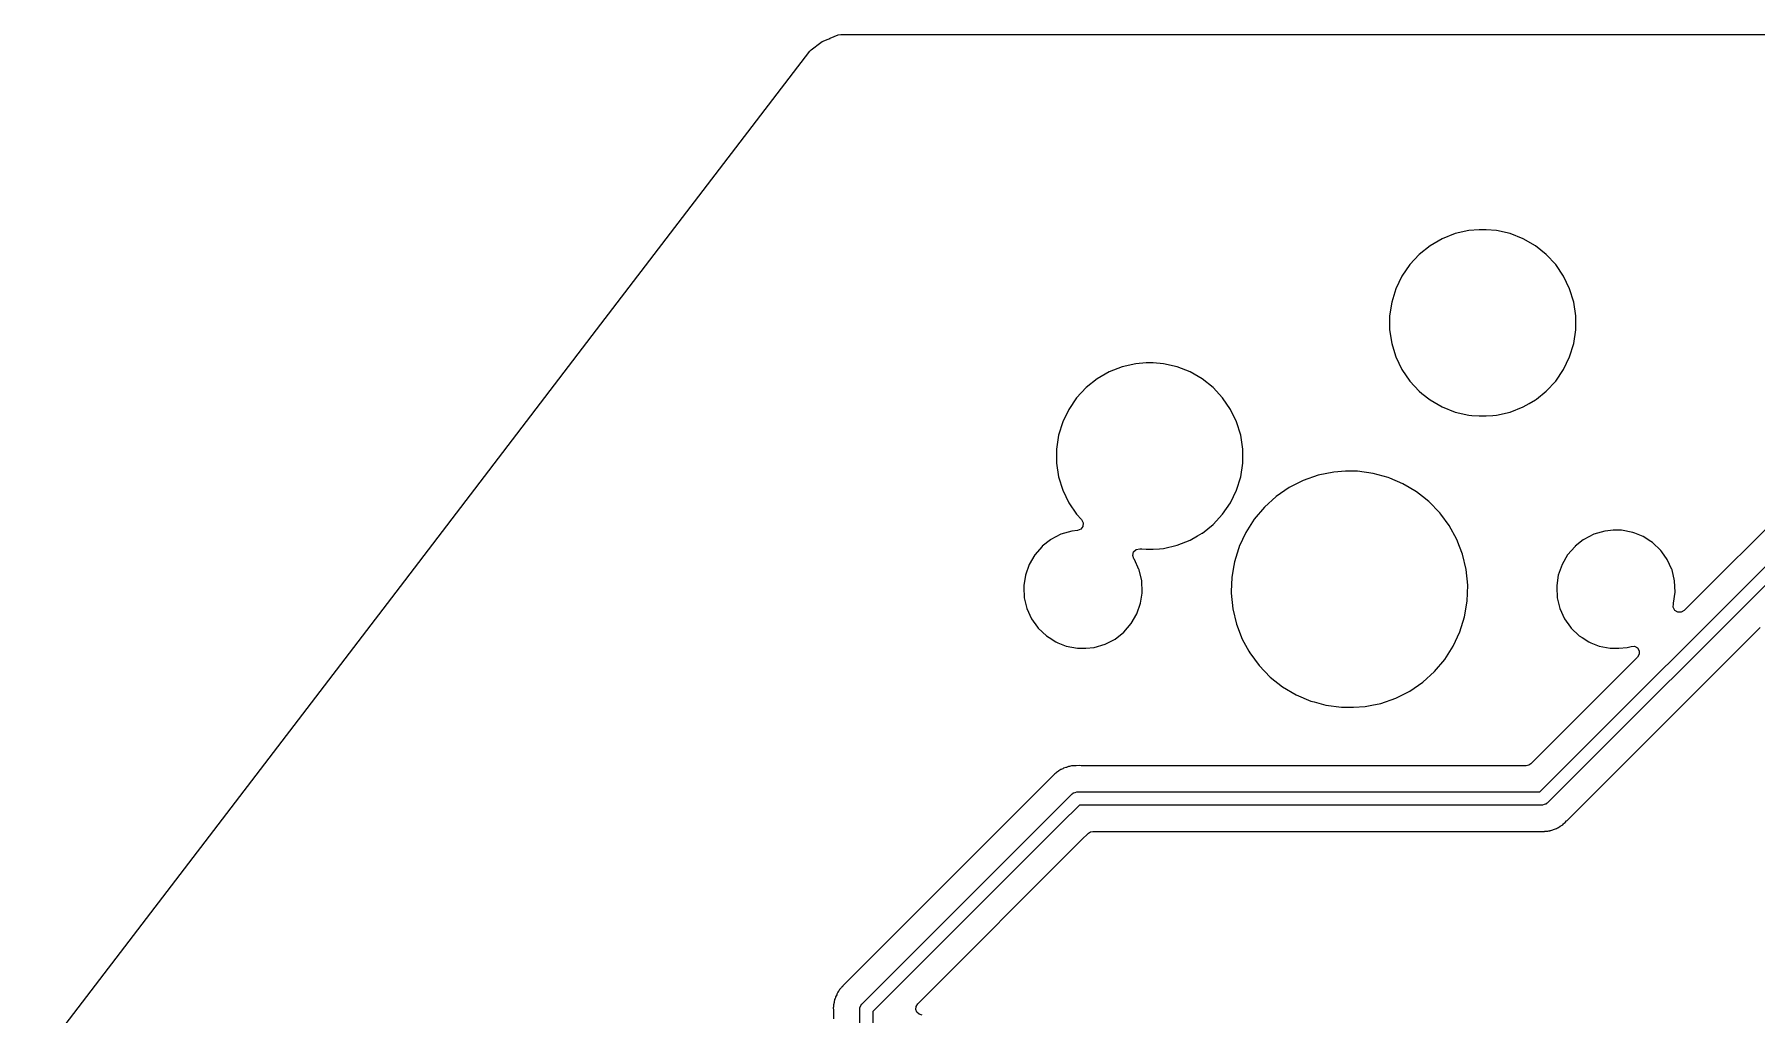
# Model space of a CAD drawing. Extents: x 51 to 201, y -153 to -28.
# Drawn here: x 51.13 to 83.96, y -46.21 to -27.52 of the extents above; entities that cross this region are included whole.
import ezdxf

# ---------------------------------------------------------------- set-up
doc = ezdxf.new("R2010")
doc.units = 0
doc.layers.add('BLACK', color=7, linetype='CONTINUOUS')

msp = doc.modelspace()

# ---------------------------------------------------------------- linework, layer by layer
at = {"layer": 'BLACK', "linetype": 'CONTINUOUS'}
for p, q in [((66.2991, -27.5947), (66.4534, -27.5308)), ((66.4534, -27.5308), (66.5009, -27.5214)), ((66.5009, -27.5214), (195.437, -27.5214)), ((61.8482, -33.1531), (65.913, -27.8377)), ((65.913, -27.8377), (65.9359, -27.8147)), ((65.9359, -27.8147), (66.1193, -27.6738)), ((66.1193, -27.6738), (66.1474, -27.6576)), ((66.1474, -27.6576), (66.2597, -27.6111)), ((66.2597, -27.6111), (66.2605, -27.6109)), ((66.2605, -27.6109), (66.281, -27.6022)), ((66.281, -27.6022), (66.2841, -27.601)), ((66.2841, -27.601), (66.2972, -27.5959)), ((66.2972, -27.5959), (66.2991, -27.5947)), ((77.9675, -31.4158), (77.737, -31.5489)), ((78.2152, -31.3186), (77.9675, -31.4158)), ((78.4746, -31.2594), (78.2152, -31.3186)), ((78.6736, -31.2445), (78.4746, -31.2594)), ((78.8064, -31.2445), (78.6736, -31.2445)), ((78.6736, -31.2445), (78.6736, -31.2445)), ((79.0054, -31.2594), (78.8064, -31.2445)), ((78.8064, -31.2445), (78.8064, -31.2445)), ((79.2648, -31.3186), (79.0054, -31.2594)), ((79.5125, -31.4158), (79.2648, -31.3186)), ((79.743, -31.5489), (79.5125, -31.4158)), ((77.529, -31.7148), (77.348, -31.9099)), ((77.737, -31.5489), (77.529, -31.7148)), ((79.951, -31.7148), (79.743, -31.5489)), ((80.132, -31.9099), (79.951, -31.7148)), ((79.951, -31.7148), (79.951, -31.7148)), ((77.1981, -32.1298), (77.0826, -32.3695)), ((77.348, -31.9099), (77.1981, -32.1298)), ((80.2819, -32.1298), (80.132, -31.9099)), ((80.3974, -32.3695), (80.2819, -32.1298)), ((77.0826, -32.3695), (77.0042, -32.6238)), ((80.4758, -32.6238), (80.3974, -32.3695)), ((88.7327, -32.3527), (82.5799, -38.5055)), ((77.0042, -32.6238), (76.9645, -32.8869)), ((79.8282, -41.965), (89.1116, -32.6816)), ((80.5155, -32.8869), (80.4758, -32.6238)), ((58.1062, -38.0462), (61.8482, -33.1531)), ((76.9645, -32.8869), (76.9645, -33.1531)), ((76.9645, -33.1531), (77.0042, -33.4162)), ((89.2518, -32.895), (79.9684, -42.1784)), ((80.4758, -33.4162), (80.5155, -33.1531)), ((80.5155, -33.1531), (80.5155, -32.8869)), ((77.0042, -33.4162), (77.0169, -33.4575)), ((77.0169, -33.4575), (77.0826, -33.6705)), ((80.3974, -33.6705), (80.4758, -33.4162)), ((72.1246, -33.7994), (71.8652, -33.8586)), ((72.3236, -33.7845), (72.1246, -33.7994)), ((72.4564, -33.7845), (72.3236, -33.7845)), ((72.3236, -33.7845), (72.3236, -33.7845)), ((72.6554, -33.7994), (72.4564, -33.7845)), ((72.4564, -33.7845), (72.4564, -33.7845)), ((72.9148, -33.8586), (72.6554, -33.7994)), ((77.0826, -33.6705), (77.1981, -33.9102)), ((80.2819, -33.9102), (80.3974, -33.6705)), ((71.387, -34.0889), (71.179, -34.2548)), ((71.6175, -33.9558), (71.387, -34.0889)), ((71.8652, -33.8586), (71.6175, -33.9558)), ((73.1625, -33.9558), (72.9148, -33.8586)), ((73.393, -34.0889), (73.1625, -33.9558)), ((73.601, -34.2548), (73.393, -34.0889)), ((77.1981, -33.9102), (77.348, -34.1301)), ((77.348, -34.1301), (77.529, -34.3252)), ((79.951, -34.3252), (80.132, -34.1301)), ((80.132, -34.1301), (80.2819, -33.9102)), ((70.998, -34.4499), (70.8481, -34.6698)), ((71.179, -34.2548), (70.998, -34.4499)), ((73.782, -34.4499), (73.601, -34.2548)), ((73.9319, -34.6698), (73.782, -34.4499)), ((77.529, -34.3252), (77.5802, -34.3661)), ((77.5802, -34.3661), (77.737, -34.4911)), ((79.7663, -34.4725), (79.951, -34.3252)), ((70.8481, -34.6698), (70.7326, -34.9095)), ((74.0474, -34.9095), (73.9319, -34.6698)), ((77.737, -34.4911), (77.9675, -34.6242)), ((77.9675, -34.6242), (77.9675, -34.6242)), ((77.9675, -34.6242), (78.2152, -34.7214)), ((78.2152, -34.7214), (78.4746, -34.7806)), ((78.4746, -34.7806), (78.5315, -34.7849)), ((78.5315, -34.7849), (78.6736, -34.7955)), ((78.6736, -34.7955), (78.6736, -34.7955)), ((78.6736, -34.7955), (78.8064, -34.7955)), ((78.8064, -34.7955), (78.9308, -34.7862)), ((78.8064, -34.7955), (78.8064, -34.7955)), ((78.9308, -34.7862), (79.0054, -34.7806)), ((79.0054, -34.7806), (79.2648, -34.7214)), ((79.2648, -34.7214), (79.5125, -34.6242)), ((79.5125, -34.6242), (79.6239, -34.5599)), ((79.6239, -34.5599), (79.743, -34.4911)), ((79.743, -34.4911), (79.7663, -34.4725)), ((70.7326, -34.9095), (70.6542, -35.1638)), ((74.1258, -35.1638), (74.0474, -34.9095)), ((70.6542, -35.1638), (70.6145, -35.4269)), ((70.6145, -35.4269), (70.6145, -35.6931)), ((74.1655, -35.4269), (74.1258, -35.1638)), ((74.1655, -35.6931), (74.1655, -35.4269)), ((70.6145, -35.6931), (70.6542, -35.9562)), ((74.1258, -35.9562), (74.1655, -35.6931)), ((70.6542, -35.9562), (70.7326, -36.2105)), ((74.0474, -36.2105), (74.1258, -35.9562)), ((75.3195, -36.0234), (75.0505, -36.1593)), ((75.6041, -35.9246), (75.3195, -36.0234)), ((75.8994, -35.8646), (75.6041, -35.9246)), ((76.1248, -35.8495), (75.8994, -35.8646)), ((76.3507, -35.8495), (76.1248, -35.8495)), ((76.1248, -35.8495), (76.1248, -35.8495)), ((76.6493, -35.8897), (76.3507, -35.8495)), ((76.9399, -35.9693), (76.6493, -35.8897)), ((76.6493, -35.8897), (76.6493, -35.8897)), ((76.6493, -35.8897), (76.6493, -35.8897)), ((76.9664, -35.9805), (76.9399, -35.9693)), ((77.2173, -36.0869), (76.9664, -35.9805)), ((77.3396, -36.1593), (77.2173, -36.0869)), ((70.7326, -36.2105), (70.8481, -36.4502)), ((73.9319, -36.4502), (74.0474, -36.2105)), ((74.8021, -36.3299), (74.5787, -36.532)), ((75.0505, -36.1593), (74.8021, -36.3299)), ((77.4765, -36.2404), (77.3396, -36.1593)), ((77.5897, -36.3299), (77.4765, -36.2404)), ((77.713, -36.4272), (77.5897, -36.3299)), ((77.9224, -36.6438), (77.713, -36.4272)), ((70.8481, -36.4502), (70.998, -36.6701)), ((70.998, -36.6701), (71.0923, -36.7718)), ((73.601, -36.8652), (73.782, -36.6701)), ((73.782, -36.6701), (73.9319, -36.4502)), ((74.3841, -36.7621), (74.222, -37.016)), ((74.5787, -36.532), (74.3841, -36.7621)), ((77.9419, -36.6701), (77.9224, -36.6438)), ((78.1012, -36.8863), (77.9419, -36.6701)), ((70.6998, -37.0504), (70.5087, -37.1489)), ((70.906, -36.9898), (70.6998, -37.0504)), ((71.0132, -36.9796), (70.906, -36.9898)), ((71.0766, -36.9548), (71.0132, -36.9796)), ((71.1173, -36.9003), (71.0766, -36.9548)), ((71.0923, -36.7718), (71.1231, -36.8325)), ((71.1231, -36.8325), (71.1173, -36.9003)), ((73.1625, -37.1642), (73.3032, -37.0829)), ((73.3032, -37.0829), (73.393, -37.0311)), ((73.393, -37.0311), (73.397, -37.0279)), ((73.397, -37.0279), (73.601, -36.8652)), ((74.222, -37.016), (74.0965, -37.2866)), ((78.246, -37.1506), (78.1012, -36.8863)), ((80.8598, -37.0504), (80.6687, -37.1489)), ((81.066, -36.9898), (80.8598, -37.0504)), ((81.1262, -36.9841), (81.066, -36.9898)), ((81.2264, -36.9745), (81.1262, -36.9841)), ((81.3875, -36.9745), (81.2264, -36.9745)), ((81.5985, -37.0152), (81.3875, -36.9745)), ((81.6383, -37.0311), (81.5985, -37.0152)), ((81.5985, -37.0152), (81.5985, -37.0152)), ((81.5985, -37.0152), (81.5985, -37.0152)), ((81.7981, -37.0951), (81.6383, -37.0311)), ((81.9461, -37.1902), (81.7981, -37.0951)), ((70.3398, -37.2817), (70.199, -37.4442)), ((70.3424, -37.2797), (70.3398, -37.2817)), ((70.4974, -37.1578), (70.3424, -37.2797)), ((70.5087, -37.1489), (70.4974, -37.1578)), ((72.0672, -37.4564), (72.083, -37.389)), ((72.083, -37.389), (72.1325, -37.3406)), ((72.1325, -37.3406), (72.2003, -37.3263)), ((72.2003, -37.3263), (72.2435, -37.3295)), ((72.2435, -37.3295), (72.3236, -37.3355)), ((72.3236, -37.3355), (72.3236, -37.3355)), ((72.3236, -37.3355), (72.4564, -37.3355)), ((72.4564, -37.3355), (72.5808, -37.3262)), ((72.4564, -37.3355), (72.4564, -37.3355)), ((72.5808, -37.3262), (72.6554, -37.3206)), ((72.6554, -37.3206), (72.9148, -37.2614)), ((72.9148, -37.2614), (73.1625, -37.1642)), ((74.0837, -37.3263), (74.0059, -37.5771)), ((74.0952, -37.2893), (74.0837, -37.3263)), ((74.0965, -37.2866), (74.0952, -37.2893)), ((78.2984, -37.2866), (78.246, -37.1506)), ((78.3543, -37.4317), (78.2984, -37.2866)), ((80.4998, -37.2817), (80.359, -37.4442)), ((80.5024, -37.2797), (80.4998, -37.2817)), ((80.6574, -37.1578), (80.5024, -37.2797)), ((80.6687, -37.1489), (80.6574, -37.1578)), ((81.9789, -37.2113), (81.9461, -37.1902)), ((82.1345, -37.3596), (81.9789, -37.2113)), ((82.1532, -37.3859), (82.1345, -37.3596)), ((82.2591, -37.5347), (82.1532, -37.3859)), ((70.0916, -37.6303), (70.0212, -37.8334)), ((70.199, -37.4442), (70.0916, -37.6303)), ((72.09, -37.5218), (72.0672, -37.4564)), ((72.0991, -37.5347), (72.09, -37.5218)), ((72.186, -37.7248), (72.0991, -37.5347)), ((72.1884, -37.7302), (72.186, -37.7248)), ((72.2391, -37.9391), (72.1884, -37.7302)), ((73.9821, -37.7183), (73.9558, -37.8742)), ((74.0059, -37.5771), (73.9821, -37.7183)), ((78.4241, -37.7248), (78.3543, -37.4317)), ((78.4543, -38.0246), (78.4241, -37.7248)), ((80.2516, -37.6303), (80.1812, -37.8334)), ((80.359, -37.4442), (80.2516, -37.6303)), ((82.346, -37.7248), (82.2591, -37.5347)), ((82.3484, -37.7302), (82.346, -37.7248)), ((82.3991, -37.9391), (82.3484, -37.7302)), ((51.1306, -47.1679), (58.1062, -38.0462)), ((69.9932, -38.0283), (69.9907, -38.0462)), ((69.9907, -38.0462), (69.9914, -38.0622)), ((69.9914, -38.0622), (70.0009, -38.2609)), ((70.0212, -37.8334), (69.9932, -38.0283)), ((72.2493, -38.1538), (72.2391, -37.9391)), ((73.9558, -37.8742), (73.9467, -38.1457)), ((78.4442, -38.3258), (78.4543, -38.0246)), ((80.1532, -38.0283), (80.1507, -38.0462)), ((80.1507, -38.0462), (80.1514, -38.0622)), ((80.1514, -38.0622), (80.1609, -38.2609)), ((80.1812, -37.8334), (80.1532, -38.0283)), ((82.4093, -38.1538), (82.3991, -37.9391)), ((70.0009, -38.2609), (70.0516, -38.4698)), ((72.1484, -38.5697), (72.2188, -38.3666)), ((72.2188, -38.3666), (72.2462, -38.1754)), ((72.2462, -38.1754), (72.2493, -38.1538)), ((73.9467, -38.1457), (73.9457, -38.1754)), ((73.9457, -38.1754), (73.9759, -38.4752)), ((78.3941, -38.6229), (78.4442, -38.3258)), ((80.1609, -38.2609), (80.2116, -38.4698)), ((82.3708, -38.443), (82.375, -38.3773)), ((82.375, -38.3773), (82.3787, -38.3666)), ((82.3787, -38.3666), (82.4093, -38.1538)), ((70.0516, -38.4698), (70.1409, -38.6653)), ((70.1409, -38.6653), (70.2536, -38.8236)), ((72.041, -38.7558), (72.1484, -38.5697)), ((73.9759, -38.4752), (74.0457, -38.7683)), ((78.3048, -38.9107), (78.3941, -38.6229)), ((80.2116, -38.4698), (80.3009, -38.6653)), ((80.3009, -38.6653), (80.4136, -38.8236)), ((82.4009, -38.5017), (82.3708, -38.443)), ((82.4567, -38.5366), (82.4009, -38.5017)), ((82.5226, -38.538), (82.4567, -38.5366)), ((82.5799, -38.5055), (82.5226, -38.538)), ((70.2536, -38.8236), (70.2655, -38.8404)), ((70.2655, -38.8404), (70.4211, -38.9887)), ((70.4211, -38.9887), (70.4734, -39.0223)), ((70.4734, -39.0223), (70.6019, -39.1049)), ((71.5402, -39.1496), (71.7313, -39.0511)), ((71.7313, -39.0511), (71.9002, -38.9183)), ((71.9002, -38.9183), (72.041, -38.7558)), ((74.0457, -38.7683), (74.154, -39.0494)), ((74.154, -39.0494), (74.2806, -39.2805)), ((78.178, -39.184), (78.3048, -38.9107)), ((80.3473, -42.5073), (84.0267, -38.8279)), ((80.4136, -38.8236), (80.4255, -38.8404)), ((80.4255, -38.8404), (80.5811, -38.9887)), ((80.5811, -38.9887), (80.6334, -39.0223)), ((80.6334, -39.0223), (80.7619, -39.1049)), ((70.6019, -39.1049), (70.642, -39.121)), ((70.642, -39.121), (70.8015, -39.1848)), ((70.8015, -39.1848), (71.0125, -39.2255)), ((71.0125, -39.2255), (71.1736, -39.2255)), ((71.1736, -39.2255), (71.334, -39.2102)), ((71.1736, -39.2255), (71.1736, -39.2255)), ((71.334, -39.2102), (71.5402, -39.1496)), ((74.2806, -39.2805), (74.2988, -39.3137)), ((74.2988, -39.3137), (74.4776, -39.5562)), ((78.0159, -39.4379), (78.178, -39.184)), ((81.6902, -39.3952), (79.6572, -41.4282)), ((80.7619, -39.1049), (80.802, -39.121)), ((80.802, -39.121), (80.9615, -39.1848)), ((80.9615, -39.1848), (81.1725, -39.2255)), ((81.1725, -39.2255), (81.3336, -39.2255)), ((81.3336, -39.2255), (81.494, -39.2102)), ((81.3336, -39.2255), (81.3336, -39.2255)), ((81.494, -39.2102), (81.5676, -39.1886)), ((81.5676, -39.1886), (81.6323, -39.1872)), ((81.6323, -39.1872), (81.6889, -39.2186)), ((81.6889, -39.2186), (81.722, -39.2743)), ((81.7224, -39.3391), (81.6902, -39.3952)), ((81.722, -39.2743), (81.7224, -39.3391)), ((74.4776, -39.5562), (74.687, -39.7728)), ((77.5979, -39.8701), (77.8213, -39.668)), ((77.8213, -39.668), (78.0159, -39.4379)), ((74.687, -39.7728), (74.9235, -39.9596)), ((74.9235, -39.9596), (75.1827, -40.1131)), ((77.0805, -40.1766), (77.3495, -40.0407)), ((77.3495, -40.0407), (77.5979, -39.8701)), ((75.1827, -40.1131), (75.4601, -40.2307)), ((75.4601, -40.2307), (75.4601, -40.2307)), ((75.4601, -40.2307), (75.4601, -40.2307)), ((75.4601, -40.2307), (75.5242, -40.2483)), ((75.5242, -40.2483), (75.7507, -40.3103)), ((75.7507, -40.3103), (76.0493, -40.3505)), ((76.0493, -40.3505), (76.2752, -40.3505)), ((76.2752, -40.3505), (76.5006, -40.3354)), ((76.2752, -40.3505), (76.2752, -40.3505)), ((76.5006, -40.3354), (76.624, -40.3103)), ((76.624, -40.3103), (76.7959, -40.2754)), ((76.7959, -40.2754), (77.0805, -40.1766)), ((70.5327, -41.6727), (70.1399, -42.0655)), ((70.5406, -41.6641), (70.5327, -41.6727)), ((70.5684, -41.6304), (70.5406, -41.6641)), ((70.5846, -41.6186), (70.5684, -41.6304)), ((70.5994, -41.606), (70.5846, -41.6186)), ((70.6136, -41.5918), (70.5994, -41.606)), ((70.6512, -41.5696), (70.6136, -41.5918)), ((70.6609, -41.5632), (70.6512, -41.5696)), ((70.6963, -41.5375), (70.6609, -41.5632)), ((70.7029, -41.5349), (70.6963, -41.5375)), ((70.7149, -41.5301), (70.7029, -41.5349)), ((70.7324, -41.5216), (70.7149, -41.5301)), ((70.7496, -41.5114), (70.7324, -41.5216)), ((70.7915, -41.4992), (70.7496, -41.5114)), ((70.8026, -41.4954), (70.7915, -41.4992)), ((70.8432, -41.4793), (70.8026, -41.4954)), ((70.8631, -41.4768), (70.8432, -41.4793)), ((70.8821, -41.4729), (70.8631, -41.4768)), ((70.9014, -41.4673), (70.8821, -41.4729)), ((70.945, -41.4659), (70.9014, -41.4673)), ((70.9567, -41.465), (70.945, -41.4659)), ((70.9606, -41.4645), (70.9567, -41.465)), ((70.9882, -41.4645), (70.9606, -41.4645)), ((70.9921, -41.4644), (70.9882, -41.4645)), ((71.0622, -41.4622), (70.9921, -41.4644)), ((71.0827, -41.4645), (71.0622, -41.4622)), ((79.5695, -41.4645), (71.0827, -41.4645)), ((79.617, -41.4551), (79.5695, -41.4645)), ((79.6572, -41.4282), (79.617, -41.4551)), ((70.5216, -42.3916), (70.9116, -42.0016)), ((70.9116, -42.0016), (70.9295, -41.9882)), ((70.9295, -41.9882), (70.9324, -41.9848)), ((70.9324, -41.9848), (70.935, -41.9841)), ((70.935, -41.9841), (70.9401, -41.9803)), ((70.9401, -41.9803), (70.9703, -41.9737)), ((70.9703, -41.9737), (71, -41.965)), ((71, -41.965), (79.8282, -41.965)), ((70.1399, -42.0655), (66.6062, -45.5992)), ((70.1399, -42.0655), (70.1399, -42.0655)), ((71.0518, -42.215), (70.6984, -42.5684)), ((79.88, -42.215), (71.0518, -42.215)), ((79.9097, -42.2063), (79.88, -42.215)), ((79.9399, -42.1997), (79.9097, -42.2063)), ((79.945, -42.1959), (79.9399, -42.1997)), ((79.9476, -42.1952), (79.945, -42.1959)), ((79.9505, -42.1918), (79.9476, -42.1952)), ((79.9684, -42.1784), (79.9505, -42.1918)), ((66.9016, -46.0116), (70.5216, -42.3916)), ((70.6984, -42.5684), (67.115, -46.1518)), ((70.5216, -42.3916), (70.5216, -42.3916)), ((70.6984, -42.5684), (70.6984, -42.5684)), ((80.0884, -42.6808), (80.1304, -42.6686)), ((80.1304, -42.6686), (80.1476, -42.6584)), ((80.1476, -42.6584), (80.1651, -42.6499)), ((80.1651, -42.6499), (80.1837, -42.6425)), ((80.1837, -42.6425), (80.2191, -42.6168)), ((80.2191, -42.6168), (80.2288, -42.6104)), ((80.2288, -42.6104), (80.2664, -42.5882)), ((80.2664, -42.5882), (80.2806, -42.574)), ((80.2664, -42.5882), (80.2664, -42.5882)), ((80.2664, -42.5882), (80.2664, -42.5882)), ((80.2806, -42.574), (80.2954, -42.5614)), ((80.2954, -42.5614), (80.3116, -42.5496)), ((80.3116, -42.5496), (80.3394, -42.5159)), ((80.3394, -42.5159), (80.3473, -42.5073)), ((67.9688, -46.0058), (71.0943, -42.8802)), ((71.0943, -42.8802), (71.0944, -42.8802)), ((71.0944, -42.8802), (71.2228, -42.7518)), ((71.2228, -42.7518), (71.263, -42.7249)), ((71.263, -42.7249), (71.3105, -42.7155)), ((71.3105, -42.7155), (79.7973, -42.7155)), ((79.7973, -42.7155), (79.8178, -42.7178)), ((79.8178, -42.7178), (79.8207, -42.7177)), ((79.8207, -42.7177), (79.8879, -42.7156)), ((79.8207, -42.7177), (79.8207, -42.7177)), ((79.8879, -42.7156), (79.8918, -42.7155)), ((79.8918, -42.7155), (79.9193, -42.7155)), ((79.9193, -42.7155), (79.9233, -42.715)), ((79.9193, -42.7155), (79.9193, -42.7155)), ((79.9233, -42.715), (79.935, -42.7141)), ((79.935, -42.7141), (79.9786, -42.7127)), ((79.9786, -42.7127), (79.9979, -42.7071)), ((79.9979, -42.7071), (80.0169, -42.7032)), ((80.0169, -42.7032), (80.0232, -42.7024)), ((80.0232, -42.7024), (80.0368, -42.7007)), ((80.0368, -42.7007), (80.0774, -42.6846)), ((80.0774, -42.6846), (80.0884, -42.6808)), ((66.5901, -45.6121), (66.5421, -45.6632)), ((66.6062, -45.5992), (66.5901, -45.6121)), ((66.3846, -45.9241), (66.3777, -45.9672)), ((66.3925, -45.9057), (66.3846, -45.9241)), ((66.3988, -45.8873), (66.3925, -45.9057)), ((66.4038, -45.8679), (66.3988, -45.8873)), ((66.4248, -45.8296), (66.4038, -45.8679)), ((66.43, -45.8192), (66.4248, -45.8296)), ((66.4473, -45.7791), (66.43, -45.8192)), ((66.4596, -45.7632), (66.4473, -45.7791)), ((66.4703, -45.747), (66.4596, -45.7632)), ((66.4799, -45.7294), (66.4703, -45.747)), ((66.5098, -45.6976), (66.4799, -45.7294)), ((66.5174, -45.6887), (66.5098, -45.6976)), ((66.5199, -45.6855), (66.5174, -45.6887)), ((66.5394, -45.666), (66.5199, -45.6855)), ((66.5421, -45.6632), (66.5394, -45.666)), ((66.363, -46.0604), (66.3598, -46.0802)), ((66.3598, -46.0802), (66.364, -46.1237)), ((66.3645, -46.041), (66.363, -46.0604)), ((66.364, -46.1237), (66.3645, -46.1353)), ((66.3754, -45.9787), (66.3645, -46.021)), ((66.3645, -46.021), (66.3645, -46.041)), ((66.3645, -46.1353), (66.3645, -46.292)), ((66.3777, -45.9672), (66.3754, -45.9787)), ((66.865, -46.1), (66.8682, -46.0779)), ((66.865, -56.2279), (66.865, -46.1)), ((66.8679, -46.0734), (66.8692, -46.071)), ((66.8682, -46.0779), (66.8679, -46.0734)), ((66.8692, -46.071), (66.8701, -46.0648)), ((66.8701, -46.0648), (66.8868, -46.0388)), ((66.8868, -46.0388), (66.9016, -46.0116)), ((67.115, -46.1518), (67.115, -56.2797)), ((67.9336, -46.1107), (67.9389, -46.0541)), ((67.9542, -46.1637), (67.9336, -46.1107)), ((67.9389, -46.0541), (67.9688, -46.0058)), ((67.9962, -46.2019), (67.9542, -46.1637)), ((68.0509, -46.2174), (67.9962, -46.2019))]:
    msp.add_line(p, q, dxfattribs=at)

doc.saveas('drawing.dxf')
